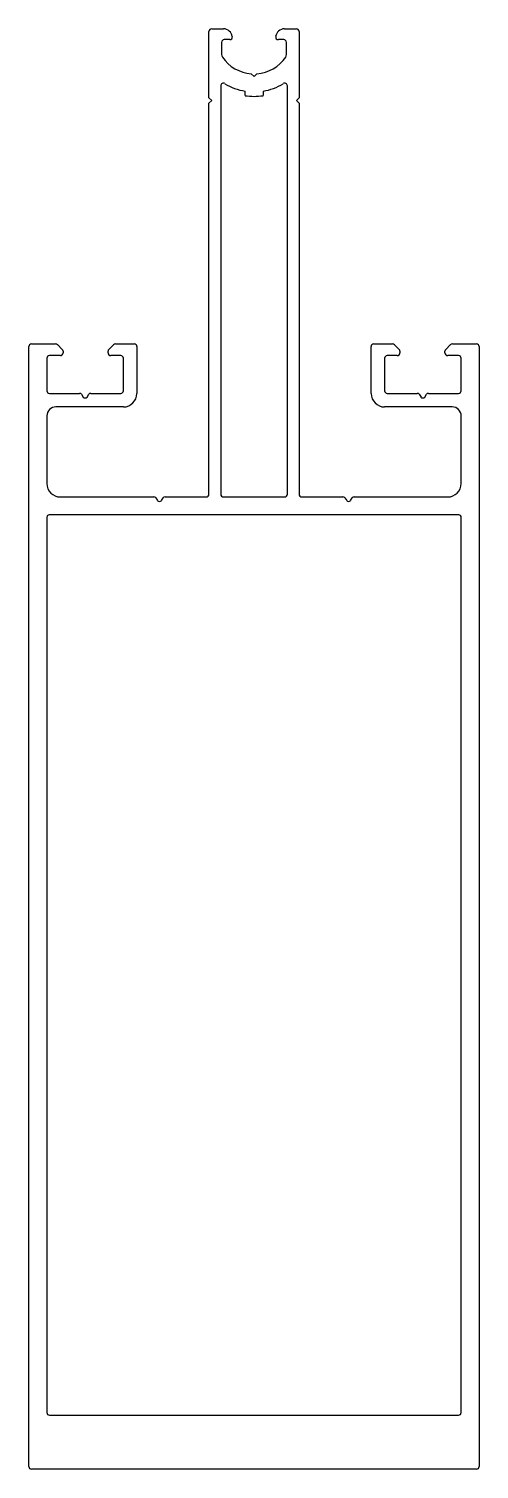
# Model space of a CAD drawing. Extents: x 571 to 621, y 477 to 637.
import ezdxf

# ---------------------------------------------------------------- set-up
doc = ezdxf.new("R2010")
doc.units = 0
doc.layers.get('0').update_dxf_attribs({"linetype": 'CONTINUOUS'})
doc.layers.add('290304SEND', color=182, linetype='CONTINUOUS')

msp = doc.modelspace()

# ---------------------------------------------------------------- linework, layer by layer
at = {"color": 0}
for p, q in [((590.81, 629.7), (590.81, 637.05)), ((591.11, 637.35), (592.41, 637.35)), ((599.2, 637.35), (600.51, 637.35)), ((600.81, 637.05), (600.81, 629.7)), ((592.21, 635.85), (592.21, 634.5)), ((593.11, 636.15), (592.51, 636.15)), ((599.11, 636.15), (598.51, 636.15)), ((599.41, 634.5), (599.41, 635.85)), ((595.5, 632.36), (595.81, 632.05)), ((595.81, 632.05), (596.12, 632.36)), ((591.11, 629.4), (590.81, 629.7)), ((590.81, 629.1), (591.11, 629.4)), ((590.81, 585.65), (590.81, 629.1)), ((600.81, 629.7), (600.51, 629.4)), ((600.51, 629.4), (600.81, 629.1)), ((600.81, 629.1), (600.81, 585.65)), ((570.81, 477.66), (570.81, 602.05)), ((571.11, 602.35), (573.78, 602.35)), ((574, 602.27), (574.52, 601.74)), ((579.7, 601.74), (580.22, 602.26)), ((580.43, 602.35), (582.51, 602.35)), ((582.81, 602.05), (582.81, 596.85)), ((608.81, 596.85), (608.81, 602.05)), ((609.11, 602.35), (611.18, 602.35)), ((611.4, 602.26), (611.92, 601.74)), ((617.1, 601.74), (617.62, 602.27)), ((617.83, 602.35), (620.51, 602.35)), ((620.81, 602.05), (620.81, 477.66)), ((572.81, 600.75), (572.81, 597.15)), ((574.31, 601.05), (573.11, 601.05)), ((574.61, 601.53), (574.61, 601.35)), ((579.61, 601.35), (579.61, 601.53)), ((581.01, 601.05), (579.91, 601.05)), ((581.31, 597.15), (581.31, 600.75)), ((610.31, 600.75), (610.31, 597.15)), ((611.71, 601.05), (610.61, 601.05)), ((612.01, 601.53), (612.01, 601.35)), ((617.01, 601.35), (617.01, 601.53)), ((618.51, 601.05), (617.31, 601.05)), ((618.81, 597.15), (618.81, 600.75)), ((573.11, 596.85), (576.43, 596.85)), ((577.68, 596.85), (581.01, 596.85)), ((610.61, 596.85), (613.93, 596.85)), ((615.18, 596.85), (618.51, 596.85)), ((581.31, 595.35), (573.81, 595.35)), ((576.65, 596.77), (576.85, 596.44)), ((577.27, 596.44), (577.47, 596.77)), ((617.81, 595.35), (610.31, 595.35)), ((614.15, 596.77), (614.35, 596.44)), ((614.77, 596.44), (614.97, 596.77)), ((572.81, 594.35), (572.81, 586.85)), ((618.81, 586.85), (618.81, 594.35)), ((574.31, 585.35), (584.68, 585.35)), ((584.9, 585.27), (585.1, 584.94)), ((585.52, 584.94), (585.72, 585.27)), ((585.93, 585.35), (590.51, 585.35)), ((601.11, 585.35), (605.68, 585.35)), ((605.9, 585.27), (606.1, 584.94)), ((606.52, 584.94), (606.72, 585.27)), ((606.93, 585.35), (617.31, 585.35)), ((572.81, 583.1), (572.81, 483.66)), ((595.81, 583.35), (573.06, 583.35)), ((618.56, 583.35), (595.81, 583.35)), ((618.81, 483.66), (618.81, 583.1)), ((573.11, 483.36), (595.81, 483.36)), ((595.81, 483.36), (618.51, 483.36)), ((595.81, 477.36), (571.11, 477.36)), ((620.51, 477.36), (595.81, 477.36))]:
    msp.add_line(p, q, dxfattribs=at)
for centre, radius, start, end in [((591.11, 637.05), 0.3, 90, 180), ((592.41, 636.35), 1, 8.2132, 90), ((599.2, 636.35), 1, 90, 171.7868), ((600.51, 637.05), 0.3, 360, 90), ((592.51, 635.85), 0.3, 90, 180), ((593.11, 636.45), 0.301, 270.2729, 7.9403), ((598.51, 636.45), 0.298, 171.3723, 270.4145), ((599.11, 635.85), 0.3, 0, 90), ((592.71, 634.5), 0.5, 180, 214.0164), ((595.81, 636.59), 4.24, 214.0164, 265.7875), ((595.81, 636.59), 4.24, 274.2125, 325.9836), ((598.91, 634.5), 0.5, 325.9836, 360), ((571.11, 602.05), 0.3, 90, 180), ((573.78, 602.05), 0.3, 45, 90), ((574.31, 601.53), 0.3, 360, 45), ((579.91, 601.53), 0.3, 135, 180), ((580.43, 602.05), 0.3, 90.0596, 135), ((582.51, 602.05), 0.3, 360, 90.0596), ((609.11, 602.05), 0.3, 89.9404, 180), ((611.18, 602.05), 0.3, 45, 89.9404), ((611.71, 601.53), 0.3, 360, 45), ((617.31, 601.53), 0.3, 135, 180), ((617.83, 602.05), 0.3, 90, 135), ((620.51, 602.05), 0.3, 360, 90), ((573.11, 600.75), 0.3, 90, 180), ((574.31, 601.35), 0.3, 270, 360), ((579.91, 601.35), 0.3, 180, 270.0983), ((581.01, 600.75), 0.3, 0, 90.0983), ((610.61, 600.75), 0.3, 89.9017, 180), ((611.71, 601.35), 0.3, 269.9017, 360), ((617.31, 601.35), 0.3, 180, 270), ((618.51, 600.75), 0.3, 360, 90), ((573.11, 597.15), 0.3, 180, 270), ((576.43, 596.55), 0.3, 45, 90), ((577.68, 596.55), 0.3, 90, 135), ((581.01, 597.15), 0.3, 270, 0), ((581.31, 596.85), 1.5, 270, 0), ((610.31, 596.85), 1.5, 180, 270), ((610.61, 597.15), 0.3, 180, 270), ((613.93, 596.55), 0.3, 45, 90), ((615.18, 596.55), 0.3, 90, 135), ((618.51, 597.15), 0.3, 270, 0), ((573.81, 594.35), 1, 90, 180), ((577.06, 596.65), 0.3, 225, 315), ((614.56, 596.65), 0.3, 225, 315), ((617.81, 594.35), 1, 0, 90), ((574.31, 586.85), 1.5, 180, 270), ((590.51, 585.65), 0.3, 270, 0), ((601.11, 585.65), 0.3, 180, 270), ((617.31, 586.85), 1.5, 270, 0), ((584.68, 585.05), 0.3, 45, 90), ((585.31, 585.15), 0.3, 225, 315), ((585.93, 585.05), 0.3, 90, 135), ((605.68, 585.05), 0.3, 45, 90), ((606.31, 585.15), 0.3, 225, 315), ((606.93, 585.05), 0.3, 90, 135), ((573.06, 583.1), 0.25, 90, 180), ((618.56, 583.1), 0.25, 0, 90), ((573.11, 483.66), 0.3, 180, 270), ((618.51, 483.66), 0.3, 270, 0), ((571.11, 477.66), 0.3, 180, 270), ((620.51, 477.66), 0.3, 270, 360)]:
    msp.add_arc(centre, radius, start, end, dxfattribs=at)
at = {"layer": '290304SEND', "color": 0}
for p, q in [((592.11, 631.01), (592.11, 585.65)), ((594.81, 629.93), (594.81, 630.43)), ((596.81, 630.43), (596.81, 629.93)), ((599.51, 585.65), (599.51, 631.01)), ((592.41, 585.35), (599.21, 585.35))]:
    msp.add_line(p, q, dxfattribs=at)
for centre, radius, start, end in [((592.41, 631.01), 0.3, 58.676, 180), ((595.81, 636.59), 6.24, 238.676, 260.7782), ((595.81, 636.59), 6.24, 279.2218, 301.324), ((599.21, 631.01), 0.3, 0, 121.324), ((595.81, 636.59), 6.74, 261.4676, 278.5324), ((592.41, 585.65), 0.3, 180, 270), ((599.21, 585.65), 0.3, 270, 0)]:
    msp.add_arc(centre, radius, start, end, dxfattribs=at)

doc.saveas('drawing.dxf')
